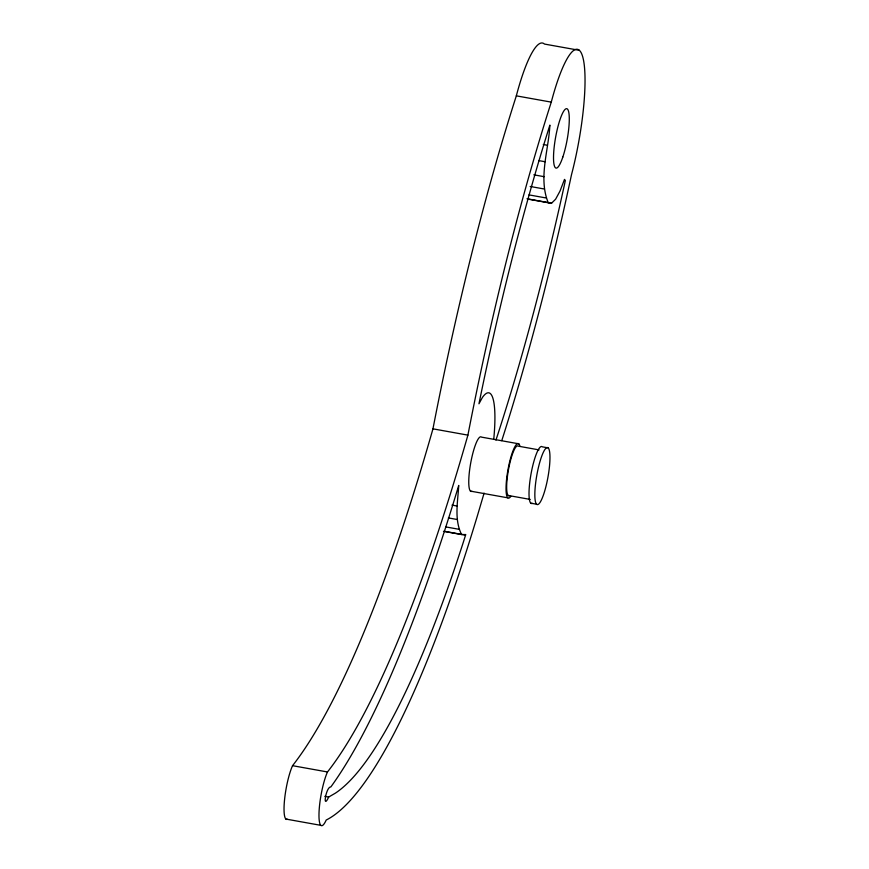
<?xml version="1.0" encoding="UTF-8"?>
<svg xmlns="http://www.w3.org/2000/svg" width="869" height="869" viewBox="0 0 869 869"><rect width="100%" height="100%" fill="white"/><g stroke="black" fill="none" stroke-linecap="round" stroke-linejoin="round"><path stroke-width="1.3" d="M461.602 534.554C454.009 519.543 457.865 501.565 458.723 485.434L458.343 486.727A763.34 148.914 -79.8 0 1 330.828 786.956C325.918 786.63 322.214 811.049 328.688 797.036L335.325 793.191A655.074 127.797 -79.8 0 0 462.884 543.603L465.762 534.544L461.602 534.554L443.483 531.307M495.949 440.083A668.457 130.404 -79.8 0 0 564.6 184L565.35 180.513L564.502 179.383L560.005 191.093L555.595 199.218L551.587 203.183L548.241 202.738C538.193 178.123 548.621 150.391 549.881 125.103L548.958 128.004A668.457 130.404 -79.8 0 0 480.883 394.439L478.96 403.792L482.349 397.557A72.409 14.121 -79.8 0 1 493.809 438.563M484.098 493.125L477.548 515.274A679.21 132.512 -79.8 0 1 326.212 820.032A30.165 5.887 -79.8 0 1 318.999 813.471A30.165 5.887 -79.8 0 1 327.483 771.965A739.204 144.211 -79.8 0 0 467.902 435.13A692.604 135.119 -79.8 0 1 551.272 102.129A90.506 17.662 -79.8 0 1 582.751 56.941A90.506 17.662 -79.8 0 1 571.52 174.626A692.604 135.119 -79.8 0 1 501.761 440.648M579.395 50.337L544.45 44.058A90.506 17.662 -79.8 0 0 516.327 95.851A692.604 135.119 -79.8 0 0 432.958 428.841A739.204 144.211 -79.8 0 1 292.538 765.687A30.165 5.887 -79.8 0 0 284.489 800.371A30.165 5.887 -79.8 0 0 287.422 819.271M516.327 95.851L551.272 102.129M543.299 144.504L547.188 145.199M538.661 160.58L545.135 161.743M533.827 174.821L544.179 176.689M530.166 186.466L544.407 189.029M528.96 194.884L545.786 197.915M526.983 198.762L551.587 203.183M527.526 199.023L548.241 202.738M548.165 447.883A28.959 5.649 -79.8 0 0 535.282 486.282A28.959 5.649 -79.8 0 0 543.766 494.005A28.959 5.649 -79.8 0 0 548.165 447.883L542.343 446.84A28.959 5.649 -79.8 0 0 530.97 474.268A28.959 5.649 -79.8 0 0 532.284 503.379M518.804 443.82L481.524 437.129A27.754 5.42 -79.8 0 0 470.629 463.416A27.754 5.42 -79.8 0 0 471.889 491.311M432.958 428.841L467.902 435.13M539.03 449.892L518.326 446.166A25.342 4.942 -79.8 0 0 508.376 470.172A25.342 4.942 -79.8 0 0 509.516 495.645M508.246 495.471L530.242 499.425M470.477 491.126L507.757 497.818M530.818 503.184L536.64 504.226M451.989 505.117L457.159 506.04M448.35 517.924L457.409 519.543M445.982 526.951L458.919 529.275M444.548 531.328L465.263 535.043M292.538 765.687L327.483 771.965M324.81 796.33L328.688 797.036M285.901 819.065L320.846 825.344M510.842 496.34A27.754 5.42 -79.8 0 1 507.909 470.107A27.754 5.42 -79.8 0 1 519.825 445.851M562.819 157.072A30.165 5.887 -79.8 0 0 567.403 109.027A30.165 5.887 -79.8 0 0 553.977 149.033A30.165 5.887 -79.8 0 0 562.819 157.072"/></g></svg>
